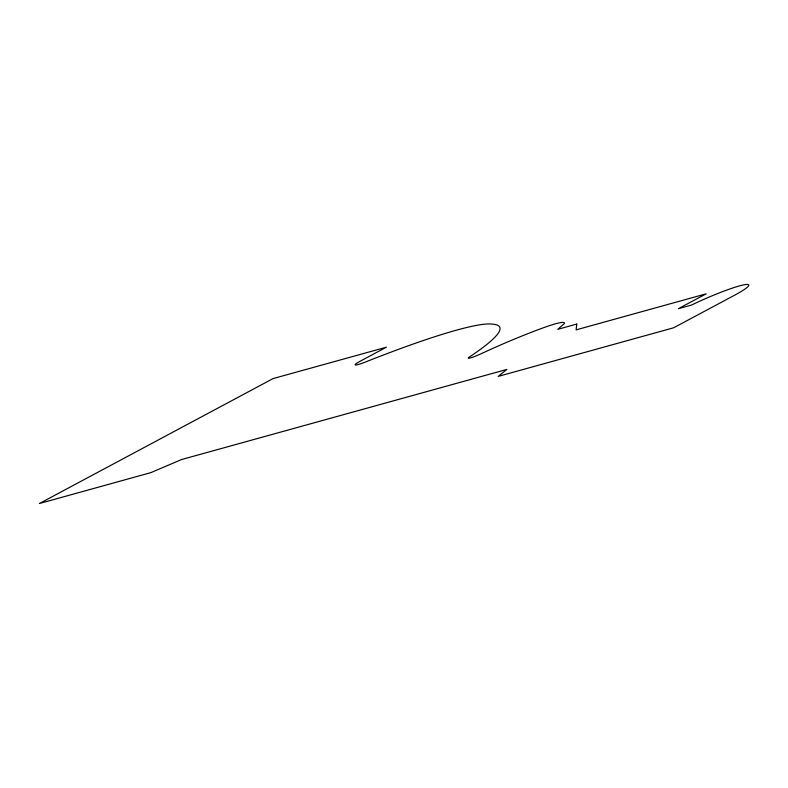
<?xml version="1.0" encoding="UTF-8"?>
<svg xmlns="http://www.w3.org/2000/svg" width="788" height="788" viewBox="0 0 788 788"><rect width="100%" height="100%" fill="white"/><g stroke="black" fill="none" stroke-linecap="round" stroke-linejoin="round"><path stroke-width="1.18" d="M576.757 324.065L576.107 329.867L706.196 293.826L678.33 308.719L691.421 305.094A45.143 4.797 -23.6 0 1 741.843 285.286A45.143 4.797 -23.6 0 1 736.553 294.18L673.602 327.798L498.203 376.398L506.871 369.414L181.506 459.562L150.902 472.623L39.4 503.522L273.131 378.565L386.455 347.173L360.579 361.002A15.346 1.635 -23.6 0 0 355.457 364.992A15.346 1.635 -23.6 0 0 365.928 361.83A190.804 20.271 -23.6 0 1 491.712 324.085A274.125 29.126 -23.6 0 1 470.357 356.363A11.14 1.182 -23.6 0 0 470.278 357.949A11.14 1.182 -23.6 0 0 482.138 353.27A91.92 9.771 -23.6 0 1 544.291 327.444A43.241 4.6 -23.6 0 1 564.277 323.612L557.756 329.335L576.757 324.065"/></g></svg>
